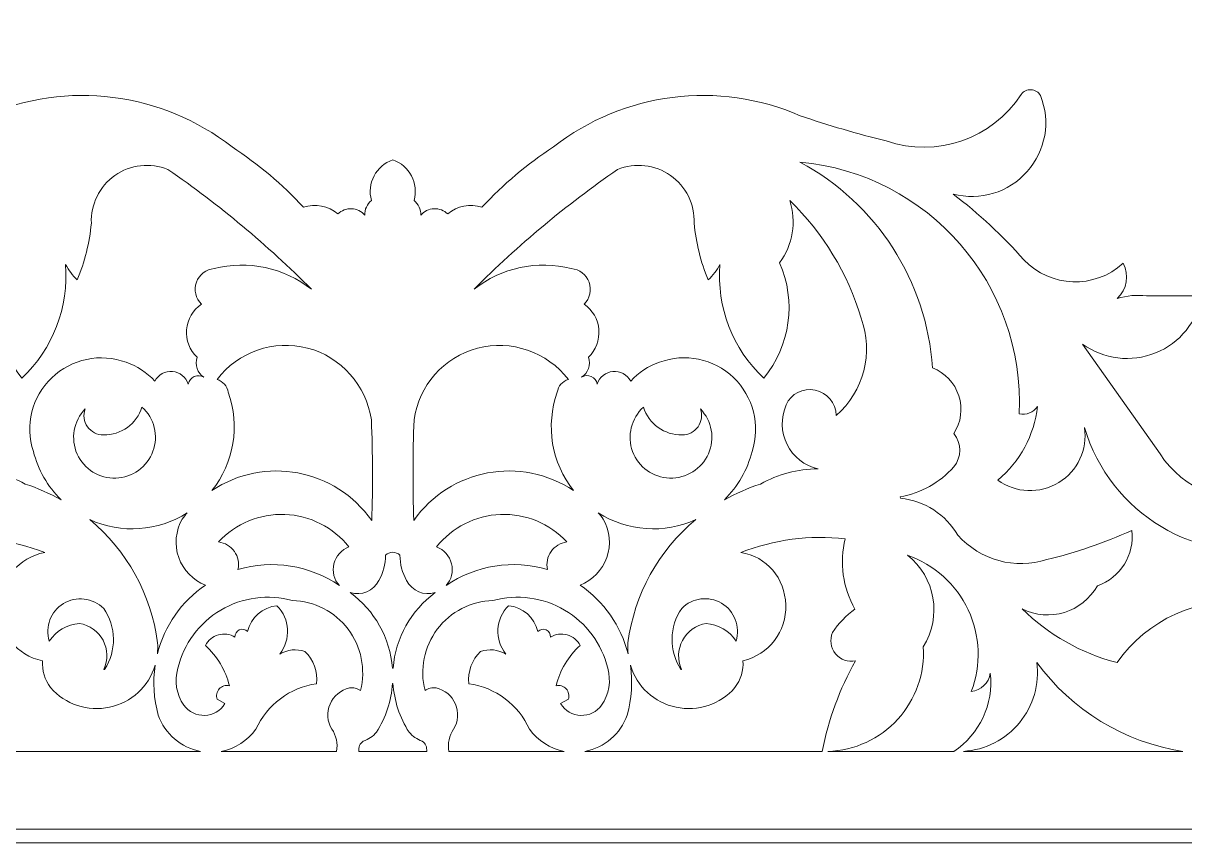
# Model space of a CAD drawing. Header units: millimetres. Extents: x 4609 to 4853, y 4052 to 4311.
# Drawn here: x 4683.8 to 4770.3, y 4052.4 to 4113.4 of the extents above; entities that cross this region are included whole.
import ezdxf

# ---------------------------------------------------------------- set-up
doc = ezdxf.new("R2010")
doc.units = ezdxf.units.MM
doc.header["$MEASUREMENT"] = 0
doc.layers.add('Layer 1', color=18, linetype='Continuous', true_color=0x000000)

msp = doc.modelspace()

# ---------------------------------------------------------------- linework, layer by layer
at = {"layer": 'Layer 1', "lineweight": 9}
for points, knots in [([(4609.335, 4174.444), (4609.335, 4174.444), (4853.335, 4174.444), (4853.335, 4174.444), (4853.335, 4174.444), (4853.335, 4052.444), (4853.335, 4052.444), (4853.335, 4052.444), (4609.335, 4052.444), (4609.335, 4052.444), (4609.335, 4052.444), (4609.335, 4174.444), (4609.335, 4174.444)], [0, 0, 0, 0, 0.25, 0.25, 0.25, 0.5, 0.5, 0.5, 0.75, 0.75, 0.75, 1, 1, 1, 1]), ([(4765.283, 4092.951), (4766.011, 4093.627), (4766.189, 4094.709), (4765.715, 4095.582), (4763.602, 4093.636), (4760.315, 4093.748), (4758.332, 4095.826), (4756.741, 4097.633), (4754.973, 4099.276), (4753.056, 4100.732), (4755.064, 4100.2), (4757.201, 4100.847), (4758.576, 4102.405), (4759.951, 4103.963), (4760.338, 4106.138), (4759.561, 4108.065), (4759.415, 4108.315), (4759.154, 4108.476), (4758.865, 4108.493), (4758.575, 4108.51), (4758.299, 4108.382), (4758.125, 4108.15), (4755.968, 4104.833), (4751.827, 4103.406), (4748.082, 4104.684), (4745.921, 4105.211), (4743.785, 4105.838), (4741.681, 4106.56), (4735.587, 4109.211), (4728.538, 4108.323), (4723.296, 4104.237), (4721.345, 4102.965), (4719.56, 4101.455), (4717.98, 4099.744), (4717.102, 4100.049), (4716.128, 4099.86), (4715.427, 4099.249), (4715.153, 4099.514), (4714.782, 4099.653), (4714.401, 4099.635), (4714.021, 4099.617), (4713.666, 4099.444), (4713.418, 4099.155), (4713.435, 4099.579), (4713.249, 4099.986), (4712.918, 4100.252), (4713.278, 4101.52), (4712.583, 4102.847), (4711.335, 4103.271), (4710.088, 4102.845), (4709.392, 4101.519), (4709.753, 4100.252), (4709.422, 4099.986), (4709.236, 4099.579), (4709.253, 4099.155), (4709.005, 4099.444), (4708.648, 4099.618), (4708.267, 4099.635), (4707.887, 4099.653), (4707.517, 4099.514), (4707.243, 4099.249), (4706.543, 4099.86), (4705.569, 4100.049), (4704.691, 4099.744), (4703.111, 4101.455), (4701.326, 4102.965), (4699.375, 4104.237), (4694.131, 4108.321), (4687.083, 4109.213), (4680.99, 4106.56), (4678.886, 4105.838), (4676.75, 4105.211), (4674.589, 4104.684), (4670.845, 4103.403), (4666.706, 4104.834), (4664.545, 4108.15), (4664.371, 4108.381), (4664.093, 4108.51), (4663.804, 4108.493), (4663.514, 4108.475), (4663.255, 4108.316), (4663.11, 4108.065), (4662.342, 4106.134), (4662.73, 4103.935), (4664.113, 4102.385), (4665.496, 4100.834), (4667.609, 4100.19), (4669.615, 4100.732), (4667.697, 4099.276), (4665.93, 4097.633), (4664.338, 4095.826), (4662.358, 4093.745), (4659.071, 4093.639), (4656.955, 4095.582), (4656.482, 4094.709), (4656.659, 4093.627), (4657.388, 4092.951), (4656.689, 4093.178), (4655.949, 4093.244), (4655.221, 4093.144), (4655.221, 4093.144), (4651.093, 4093.146), (4651.093, 4093.146), (4651.44, 4091.229), (4652.748, 4089.624), (4654.556, 4088.899), (4656.365, 4088.173), (4658.404, 4088.417), (4659.98, 4089.563), (4659.98, 4089.563), (4654.207, 4081.383), (4654.207, 4081.383), (4652.472, 4078.756), (4649.349, 4077.402), (4646.246, 4077.931), (4643.143, 4078.46), (4640.632, 4080.822), (4639.864, 4083.875), (4639.716, 4084.831), (4640.091, 4085.793), (4640.845, 4086.399), (4640.845, 4086.399), (4640.894, 4086.306), (4640.894, 4086.306), (4640.504, 4085.864), (4640.319, 4085.277), (4640.386, 4084.691), (4640.453, 4084.105), (4640.763, 4083.577), (4641.244, 4083.234), (4641.724, 4082.892), (4642.327, 4082.77), (4642.903, 4082.898), (4643.479, 4083.025), (4643.972, 4083.389), (4644.262, 4083.902), (4645.18, 4085.72), (4644.584, 4087.936), (4642.88, 4089.05), (4641.175, 4090.163), (4639.133, 4090.069), (4637.839, 4088.498), (4636.404, 4086.877), (4635.731, 4084.719), (4635.99, 4082.57), (4636.248, 4080.42), (4637.403, 4078.491), (4639.181, 4077.255), (4637.328, 4075.594), (4634.828, 4074.846), (4632.367, 4075.215), (4631.924, 4075.969), (4631.151, 4076.469), (4630.282, 4076.565), (4629.413, 4076.66), (4628.554, 4076.344), (4627.957, 4075.705), (4626.664, 4076.63), (4624.949, 4076.708), (4623.578, 4075.902), (4623.923, 4075.919), (4624.258, 4075.783), (4624.493, 4075.53), (4624.728, 4075.277), (4624.838, 4074.93), (4624.795, 4074.587), (4624.811, 4073.914), (4625.096, 4073.276), (4625.586, 4072.815), (4626.077, 4072.354), (4626.728, 4072.109), (4627.401, 4072.135), (4626.756, 4072.009), (4626.155, 4071.722), (4625.651, 4071.301), (4626.976, 4069.928), (4628.749, 4069.078), (4630.649, 4068.907), (4629.072, 4068.147), (4627.613, 4067.165), (4626.315, 4065.99), (4624.79, 4066.028), (4623.39, 4066.846), (4622.606, 4068.154), (4621.83, 4069.39), (4620.652, 4070.321), (4619.27, 4070.789), (4619.814, 4071.17), (4620.181, 4071.755), (4620.286, 4072.411), (4620.391, 4073.067), (4620.227, 4073.734), (4619.829, 4074.266), (4619.022, 4075.43), (4617.728, 4076.161), (4616.314, 4076.251), (4614.901, 4076.342), (4613.53, 4075.789), (4612.581, 4074.738), (4610.331, 4070.904), (4611.195, 4066.009), (4614.626, 4063.184), (4613.038, 4062.555), (4612.064, 4060.947), (4612.244, 4059.248), (4612.244, 4059.248), (4611.348, 4059.248), (4611.348, 4059.248), (4611.348, 4059.248), (4611.348, 4053.444), (4611.348, 4053.444), (4611.348, 4053.444), (4711.335, 4053.444), (4711.335, 4053.444), (4711.335, 4053.444), (4811.323, 4053.444), (4811.323, 4053.444), (4811.323, 4053.444), (4811.323, 4059.248), (4811.323, 4059.248), (4811.323, 4059.248), (4810.426, 4059.248), (4810.426, 4059.248), (4810.606, 4060.947), (4809.633, 4062.556), (4808.044, 4063.184), (4811.474, 4066.012), (4812.343, 4070.906), (4810.09, 4074.738), (4809.139, 4075.787), (4807.76, 4076.344), (4806.347, 4076.251), (4804.934, 4076.157), (4803.646, 4075.431), (4802.841, 4074.266), (4802.444, 4073.734), (4802.28, 4073.063), (4802.386, 4072.408), (4802.492, 4071.752), (4802.856, 4071.169), (4803.401, 4070.789), (4802.019, 4070.32), (4800.841, 4069.39), (4800.064, 4068.154), (4799.281, 4066.845), (4797.881, 4066.028), (4796.356, 4065.99), (4795.058, 4067.165), (4793.598, 4068.147), (4792.021, 4068.907), (4793.921, 4069.079), (4795.695, 4069.928), (4797.02, 4071.301), (4796.516, 4071.722), (4795.914, 4072.009), (4795.27, 4072.135), (4795.942, 4072.11), (4796.597, 4072.356), (4797.087, 4072.817), (4797.576, 4073.279), (4797.861, 4073.914), (4797.876, 4074.587), (4797.832, 4074.93), (4797.942, 4075.275), (4798.176, 4075.528), (4798.411, 4075.782), (4798.748, 4075.919), (4799.093, 4075.902), (4797.722, 4076.708), (4796.006, 4076.631), (4794.713, 4075.705), (4794.116, 4076.343), (4793.252, 4076.661), (4792.383, 4076.564), (4791.514, 4076.466), (4790.745, 4075.97), (4790.304, 4075.215), (4787.843, 4074.845), (4785.343, 4075.594), (4783.49, 4077.255), (4785.266, 4078.493), (4786.428, 4080.432), (4786.682, 4082.582), (4786.937, 4084.732), (4786.269, 4086.879), (4784.832, 4088.498), (4783.408, 4089.953), (4781.118, 4090.106), (4779.514, 4088.852), (4777.91, 4087.598), (4777.34, 4085.635), (4778.408, 4083.902), (4778.699, 4083.389), (4779.195, 4083.024), (4779.771, 4082.897), (4780.347, 4082.77), (4780.947, 4082.891), (4781.427, 4083.234), (4781.907, 4083.577), (4782.219, 4084.108), (4782.285, 4084.694), (4782.351, 4085.28), (4782.168, 4085.865), (4781.776, 4086.306), (4781.776, 4086.306), (4781.826, 4086.399), (4781.826, 4086.399), (4782.58, 4085.794), (4782.954, 4084.831), (4782.806, 4083.875), (4782.059, 4080.817), (4779.576, 4078.489), (4776.476, 4077.94), (4773.376, 4077.391), (4770.216, 4078.767), (4768.463, 4081.383), (4768.463, 4081.383), (4762.691, 4089.563), (4762.691, 4089.563), (4764.27, 4088.422), (4766.325, 4088.174), (4768.131, 4088.906), (4769.937, 4089.637), (4771.237, 4091.227), (4771.577, 4093.146), (4771.577, 4093.146), (4767.45, 4093.144), (4767.45, 4093.144), (4766.722, 4093.244), (4765.982, 4093.178), (4765.283, 4092.951)], [0, 0, 0, 0, 0.009091, 0.009091, 0.009091, 0.018182, 0.018182, 0.018182, 0.027273, 0.027273, 0.027273, 0.036364, 0.036364, 0.036364, 0.045455, 0.045455, 0.045455, 0.054545, 0.054545, 0.054545, 0.063636, 0.063636, 0.063636, 0.072727, 0.072727, 0.072727, 0.081818, 0.081818, 0.081818, 0.090909, 0.090909, 0.090909, 0.1, 0.1, 0.1, 0.109091, 0.109091, 0.109091, 0.118182, 0.118182, 0.118182, 0.127273, 0.127273, 0.127273, 0.136364, 0.136364, 0.136364, 0.145455, 0.145455, 0.145455, 0.154545, 0.154545, 0.154545, 0.163636, 0.163636, 0.163636, 0.172727, 0.172727, 0.172727, 0.181818, 0.181818, 0.181818, 0.190909, 0.190909, 0.190909, 0.2, 0.2, 0.2, 0.209091, 0.209091, 0.209091, 0.218182, 0.218182, 0.218182, 0.227273, 0.227273, 0.227273, 0.236364, 0.236364, 0.236364, 0.245455, 0.245455, 0.245455, 0.254545, 0.254545, 0.254545, 0.263636, 0.263636, 0.263636, 0.272727, 0.272727, 0.272727, 0.281818, 0.281818, 0.281818, 0.290909, 0.290909, 0.290909, 0.3, 0.3, 0.3, 0.309091, 0.309091, 0.309091, 0.318182, 0.318182, 0.318182, 0.327273, 0.327273, 0.327273, 0.336364, 0.336364, 0.336364, 0.345455, 0.345455, 0.345455, 0.354545, 0.354545, 0.354545, 0.363636, 0.363636, 0.363636, 0.372727, 0.372727, 0.372727, 0.381818, 0.381818, 0.381818, 0.390909, 0.390909, 0.390909, 0.4, 0.4, 0.4, 0.409091, 0.409091, 0.409091, 0.418182, 0.418182, 0.418182, 0.427273, 0.427273, 0.427273, 0.436364, 0.436364, 0.436364, 0.445455, 0.445455, 0.445455, 0.454545, 0.454545, 0.454545, 0.463636, 0.463636, 0.463636, 0.472727, 0.472727, 0.472727, 0.481818, 0.481818, 0.481818, 0.490909, 0.490909, 0.490909, 0.5, 0.5, 0.5, 0.509091, 0.509091, 0.509091, 0.518182, 0.518182, 0.518182, 0.527273, 0.527273, 0.527273, 0.536364, 0.536364, 0.536364, 0.545455, 0.545455, 0.545455, 0.554545, 0.554545, 0.554545, 0.563636, 0.563636, 0.563636, 0.572727, 0.572727, 0.572727, 0.581818, 0.581818, 0.581818, 0.590909, 0.590909, 0.590909, 0.6, 0.6, 0.6, 0.609091, 0.609091, 0.609091, 0.618182, 0.618182, 0.618182, 0.627273, 0.627273, 0.627273, 0.636364, 0.636364, 0.636364, 0.645455, 0.645455, 0.645455, 0.654545, 0.654545, 0.654545, 0.663636, 0.663636, 0.663636, 0.672727, 0.672727, 0.672727, 0.681818, 0.681818, 0.681818, 0.690909, 0.690909, 0.690909, 0.7, 0.7, 0.7, 0.709091, 0.709091, 0.709091, 0.718182, 0.718182, 0.718182, 0.727273, 0.727273, 0.727273, 0.736364, 0.736364, 0.736364, 0.745455, 0.745455, 0.745455, 0.754545, 0.754545, 0.754545, 0.763636, 0.763636, 0.763636, 0.772727, 0.772727, 0.772727, 0.781818, 0.781818, 0.781818, 0.790909, 0.790909, 0.790909, 0.8, 0.8, 0.8, 0.809091, 0.809091, 0.809091, 0.818182, 0.818182, 0.818182, 0.827273, 0.827273, 0.827273, 0.836364, 0.836364, 0.836364, 0.845455, 0.845455, 0.845455, 0.854545, 0.854545, 0.854545, 0.863636, 0.863636, 0.863636, 0.872727, 0.872727, 0.872727, 0.881818, 0.881818, 0.881818, 0.890909, 0.890909, 0.890909, 0.9, 0.9, 0.9, 0.909091, 0.909091, 0.909091, 0.918182, 0.918182, 0.918182, 0.927273, 0.927273, 0.927273, 0.936364, 0.936364, 0.936364, 0.945455, 0.945455, 0.945455, 0.954545, 0.954545, 0.954545, 0.963636, 0.963636, 0.963636, 0.972727, 0.972727, 0.972727, 0.981818, 0.981818, 0.981818, 0.990909, 0.990909, 0.990909, 1, 1, 1, 1]), ([(4696.77, 4088.581), (4696.575, 4088.026), (4696.784, 4087.411), (4697.278, 4087.092), (4697.063, 4087.23), (4696.795, 4087.252), (4696.561, 4087.151), (4696.327, 4087.05), (4696.159, 4086.842), (4696.112, 4086.591), (4695.94, 4087.108), (4695.477, 4087.473), (4694.934, 4087.519), (4694.392, 4087.565), (4693.878, 4087.292), (4693.621, 4086.812), (4693.034, 4087.445), (4692.301, 4087.923), (4691.486, 4088.206), (4689.569, 4088.918), (4687.414, 4088.468), (4685.943, 4087.049), (4684.472, 4085.629), (4683.937, 4083.518), (4684.581, 4081.578), (4684.92, 4080.209), (4685.633, 4078.961), (4686.642, 4077.974), (4685.791, 4078.453), (4684.893, 4078.844), (4683.963, 4079.14), (4682.651, 4079.877), (4681.174, 4080.266), (4679.67, 4080.272), (4680.673, 4080.504), (4681.52, 4081.173), (4681.979, 4082.095), (4682.438, 4083.017), (4682.463, 4084.09), (4682.043, 4085.03), (4681.66, 4085.868), (4680.743, 4086.324), (4679.843, 4086.123), (4678.944, 4085.921), (4678.309, 4085.17), (4678.321, 4084.249), (4676.25, 4086.035), (4675.511, 4088.926), (4676.467, 4091.488), (4677.457, 4094.816), (4679.286, 4097.835), (4681.777, 4100.253), (4681.267, 4098.674), (4681.549, 4096.947), (4682.536, 4095.613), (4681.274, 4092.757), (4681.729, 4089.436), (4683.716, 4087.027), (4686.033, 4089.204), (4687.233, 4092.314), (4686.976, 4095.483), (4687.205, 4095.061), (4687.496, 4094.676), (4687.84, 4094.341), (4688.408, 4095.683), (4688.764, 4097.105), (4688.896, 4098.557), (4688.838, 4099.962), (4689.497, 4101.301), (4690.646, 4102.111), (4691.796, 4102.922), (4693.29, 4103.088), (4694.594, 4102.562), (4698.422, 4099.921), (4702.001, 4096.935), (4705.285, 4093.642), (4703.242, 4095.258), (4700.562, 4095.827), (4698.039, 4095.177), (4697.436, 4095.127), (4696.919, 4094.729), (4696.716, 4094.159), (4696.513, 4093.59), (4696.654, 4092.961), (4697.088, 4092.54), (4696.454, 4092.103), (4696.05, 4091.402), (4695.989, 4090.634), (4695.927, 4089.865), (4696.212, 4089.113), (4696.77, 4088.581)], [0, 0, 0, 0, 0.033333, 0.033333, 0.033333, 0.066667, 0.066667, 0.066667, 0.1, 0.1, 0.1, 0.133333, 0.133333, 0.133333, 0.166667, 0.166667, 0.166667, 0.2, 0.2, 0.2, 0.233333, 0.233333, 0.233333, 0.266667, 0.266667, 0.266667, 0.3, 0.3, 0.3, 0.333333, 0.333333, 0.333333, 0.366667, 0.366667, 0.366667, 0.4, 0.4, 0.4, 0.433333, 0.433333, 0.433333, 0.466667, 0.466667, 0.466667, 0.5, 0.5, 0.5, 0.533333, 0.533333, 0.533333, 0.566667, 0.566667, 0.566667, 0.6, 0.6, 0.6, 0.633333, 0.633333, 0.633333, 0.666667, 0.666667, 0.666667, 0.7, 0.7, 0.7, 0.733333, 0.733333, 0.733333, 0.766667, 0.766667, 0.766667, 0.8, 0.8, 0.8, 0.833333, 0.833333, 0.833333, 0.866667, 0.866667, 0.866667, 0.9, 0.9, 0.9, 0.933333, 0.933333, 0.933333, 0.966667, 0.966667, 0.966667, 1, 1, 1, 1]), ([(4725.901, 4088.581), (4726.458, 4089.114), (4726.744, 4089.87), (4726.682, 4090.639), (4726.619, 4091.407), (4726.218, 4092.104), (4725.582, 4092.54), (4726.014, 4092.964), (4726.158, 4093.6), (4725.951, 4094.168), (4725.745, 4094.736), (4725.235, 4095.13), (4724.632, 4095.177), (4722.108, 4095.826), (4719.429, 4095.259), (4717.386, 4093.642), (4720.669, 4096.935), (4724.248, 4099.921), (4728.077, 4102.562), (4729.379, 4103.092), (4730.862, 4102.925), (4732.014, 4102.118), (4733.166, 4101.311), (4733.829, 4099.962), (4733.775, 4098.557), (4733.907, 4097.105), (4734.263, 4095.683), (4734.83, 4094.341), (4735.174, 4094.676), (4735.466, 4095.061), (4735.695, 4095.483), (4735.439, 4092.314), (4736.638, 4089.203), (4738.955, 4087.027), (4740.94, 4089.437), (4741.398, 4092.757), (4740.135, 4095.613), (4741.121, 4096.948), (4741.404, 4098.674), (4740.894, 4100.253), (4743.385, 4097.835), (4745.214, 4094.816), (4746.204, 4091.488), (4747.161, 4088.926), (4746.42, 4086.036), (4744.349, 4084.249), (4744.336, 4085.17), (4743.679, 4085.957), (4742.775, 4086.134), (4741.87, 4086.31), (4740.987, 4085.879), (4740.628, 4085.03), (4740.21, 4084.089), (4740.234, 4083.01), (4740.695, 4082.089), (4741.155, 4081.168), (4741.997, 4080.502), (4743.001, 4080.272), (4741.497, 4080.266), (4740.019, 4079.877), (4738.708, 4079.14), (4737.778, 4078.844), (4736.88, 4078.453), (4736.029, 4077.974), (4737.038, 4078.961), (4737.751, 4080.208), (4738.089, 4081.578), (4738.723, 4083.522), (4738.185, 4085.657), (4736.707, 4087.069), (4735.228, 4088.481), (4733.097, 4088.929), (4731.185, 4088.206), (4730.37, 4087.923), (4729.636, 4087.445), (4729.05, 4086.812), (4728.789, 4087.29), (4728.269, 4087.568), (4727.727, 4087.518), (4727.185, 4087.468), (4726.727, 4087.109), (4726.559, 4086.591), (4726.511, 4086.842), (4726.342, 4087.052), (4726.108, 4087.152), (4725.874, 4087.253), (4725.607, 4087.231), (4725.393, 4087.092), (4725.886, 4087.412), (4726.096, 4088.027), (4725.901, 4088.581)], [0, 0, 0, 0, 0.033333, 0.033333, 0.033333, 0.066667, 0.066667, 0.066667, 0.1, 0.1, 0.1, 0.133333, 0.133333, 0.133333, 0.166667, 0.166667, 0.166667, 0.2, 0.2, 0.2, 0.233333, 0.233333, 0.233333, 0.266667, 0.266667, 0.266667, 0.3, 0.3, 0.3, 0.333333, 0.333333, 0.333333, 0.366667, 0.366667, 0.366667, 0.4, 0.4, 0.4, 0.433333, 0.433333, 0.433333, 0.466667, 0.466667, 0.466667, 0.5, 0.5, 0.5, 0.533333, 0.533333, 0.533333, 0.566667, 0.566667, 0.566667, 0.6, 0.6, 0.6, 0.633333, 0.633333, 0.633333, 0.666667, 0.666667, 0.666667, 0.7, 0.7, 0.7, 0.733333, 0.733333, 0.733333, 0.766667, 0.766667, 0.766667, 0.8, 0.8, 0.8, 0.833333, 0.833333, 0.833333, 0.866667, 0.866667, 0.866667, 0.9, 0.9, 0.9, 0.933333, 0.933333, 0.933333, 0.966667, 0.966667, 0.966667, 1, 1, 1, 1]), ([(4741.652, 4103.105), (4751.224, 4102.235), (4758.419, 4093.97), (4757.986, 4084.368), (4758.504, 4084.264), (4759.033, 4084.478), (4759.333, 4084.912), (4759.099, 4082.772), (4758.037, 4080.807), (4756.377, 4079.437), (4757.716, 4078.466), (4759.507, 4078.395), (4760.918, 4079.257), (4762.33, 4080.118), (4763.09, 4081.714), (4762.839, 4083.349), (4764.73, 4076.945), (4771.204, 4073.061), (4777.741, 4074.423), (4776.408, 4073.973), (4775.464, 4072.784), (4775.329, 4071.383), (4775.21, 4071.048), (4775.165, 4070.691), (4775.198, 4070.337), (4771.312, 4070.78), (4767.499, 4069.061), (4765.261, 4065.853), (4762.597, 4066.547), (4760.159, 4067.926), (4758.191, 4069.852), (4760.222, 4068.837), (4762.69, 4069.593), (4763.799, 4071.573), (4765.517, 4072.173), (4766.583, 4073.887), (4766.357, 4075.693), (4764.324, 4074.777), (4762.21, 4074.05), (4760.044, 4073.519), (4757.672, 4072.763), (4755.074, 4073.474), (4753.415, 4075.331), (4752.513, 4076.879), (4750.927, 4077.902), (4749.145, 4078.085), (4749.145, 4078.085), (4749.11, 4078.197), (4749.11, 4078.197), (4750.655, 4078.465), (4752.064, 4079.248), (4753.106, 4080.42), (4753.697, 4081.14), (4753.698, 4082.176), (4753.106, 4082.895), (4753.651, 4083.733), (4753.788, 4084.772), (4753.48, 4085.723), (4753.172, 4086.674), (4752.457, 4087.433), (4751.524, 4087.792), (4751.091, 4094.259), (4747.364, 4100.043), (4741.652, 4103.105)], [0, 0, 0, 0, 0.047619, 0.047619, 0.047619, 0.095238, 0.095238, 0.095238, 0.142857, 0.142857, 0.142857, 0.190476, 0.190476, 0.190476, 0.238095, 0.238095, 0.238095, 0.285714, 0.285714, 0.285714, 0.333333, 0.333333, 0.333333, 0.380952, 0.380952, 0.380952, 0.428571, 0.428571, 0.428571, 0.47619, 0.47619, 0.47619, 0.52381, 0.52381, 0.52381, 0.571429, 0.571429, 0.571429, 0.619048, 0.619048, 0.619048, 0.666667, 0.666667, 0.666667, 0.714286, 0.714286, 0.714286, 0.761905, 0.761905, 0.761905, 0.809524, 0.809524, 0.809524, 0.857143, 0.857143, 0.857143, 0.904762, 0.904762, 0.904762, 0.952381, 0.952381, 0.952381, 1, 1, 1, 1]), ([(4698.255, 4086.921), (4699.82, 4088.989), (4702.474, 4089.913), (4704.985, 4089.265), (4707.496, 4088.618), (4709.378, 4086.478), (4709.748, 4083.912), (4709.844, 4081.418), (4709.852, 4078.92), (4709.773, 4076.425), (4707.066, 4080.283), (4701.781, 4081.276), (4697.866, 4078.653), (4699.519, 4080.716), (4699.98, 4083.489), (4699.081, 4085.975), (4699.025, 4086.43), (4698.698, 4086.804), (4698.255, 4086.921)], [0, 0, 0, 0, 0.166667, 0.166667, 0.166667, 0.333333, 0.333333, 0.333333, 0.5, 0.5, 0.5, 0.666667, 0.666667, 0.666667, 0.833333, 0.833333, 0.833333, 1, 1, 1, 1]), ([(4724.416, 4086.921), (4723.973, 4086.804), (4723.646, 4086.43), (4723.589, 4085.975), (4722.692, 4083.488), (4723.151, 4080.716), (4724.805, 4078.653), (4720.887, 4081.271), (4715.6, 4080.286), (4712.898, 4076.425), (4712.819, 4078.92), (4712.827, 4081.418), (4712.923, 4083.912), (4713.274, 4086.481), (4715.135, 4088.588), (4717.64, 4089.254), (4720.146, 4089.919), (4722.835, 4088.977), (4724.416, 4086.921)], [0, 0, 0, 0, 0.166667, 0.166667, 0.166667, 0.333333, 0.333333, 0.333333, 0.5, 0.5, 0.5, 0.666667, 0.666667, 0.666667, 0.833333, 0.833333, 0.833333, 1, 1, 1, 1]), ([(4690.718, 4079.586), (4689.483, 4079.541), (4688.345, 4080.248), (4687.838, 4081.375), (4687.332, 4082.503), (4687.576, 4083.841), (4688.43, 4084.734), (4688.269, 4084.29), (4688.336, 4083.795), (4688.61, 4083.409), (4688.884, 4083.024), (4689.325, 4082.798), (4689.798, 4082.804), (4691.108, 4082.78), (4692.276, 4083.622), (4692.666, 4084.872), (4693.583, 4084.044), (4693.906, 4082.743), (4693.483, 4081.581), (4693.061, 4080.42), (4691.953, 4079.631), (4690.718, 4079.586)], [0, 0, 0, 0, 0.142857, 0.142857, 0.142857, 0.285714, 0.285714, 0.285714, 0.428571, 0.428571, 0.428571, 0.571429, 0.571429, 0.571429, 0.714286, 0.714286, 0.714286, 0.857143, 0.857143, 0.857143, 1, 1, 1, 1]), ([(4731.952, 4079.586), (4730.717, 4079.621), (4729.627, 4080.402), (4729.195, 4081.56), (4728.764, 4082.717), (4729.094, 4084.037), (4730.005, 4084.872), (4730.396, 4083.622), (4731.563, 4082.779), (4732.873, 4082.804), (4733.345, 4082.799), (4733.79, 4083.026), (4734.063, 4083.412), (4734.336, 4083.798), (4734.403, 4084.29), (4734.241, 4084.734), (4735.102, 4083.848), (4735.339, 4082.528), (4734.842, 4081.397), (4734.344, 4080.266), (4733.188, 4079.55), (4731.952, 4079.586)], [0, 0, 0, 0, 0.142857, 0.142857, 0.142857, 0.285714, 0.285714, 0.285714, 0.428571, 0.428571, 0.428571, 0.571429, 0.571429, 0.571429, 0.714286, 0.714286, 0.714286, 0.857143, 0.857143, 0.857143, 1, 1, 1, 1]), ([(4696.035, 4077.008), (4695.906, 4076.853), (4695.782, 4076.694), (4695.664, 4076.531), (4695.163, 4075.664), (4695.067, 4074.621), (4695.401, 4073.677), (4695.734, 4072.733), (4696.458, 4071.984), (4697.393, 4071.624), (4695.614, 4070.411), (4694.341, 4068.591), (4693.815, 4066.504), (4693.843, 4066.781), (4693.846, 4067.06), (4693.824, 4067.337), (4693.356, 4070.923), (4691.553, 4074.197), (4688.772, 4076.507), (4691.121, 4075.426), (4693.857, 4075.613), (4696.035, 4077.008)], [0, 0, 0, 0, 0.142857, 0.142857, 0.142857, 0.285714, 0.285714, 0.285714, 0.428571, 0.428571, 0.428571, 0.571429, 0.571429, 0.571429, 0.714286, 0.714286, 0.714286, 0.857143, 0.857143, 0.857143, 1, 1, 1, 1]), ([(4698.369, 4074.836), (4699.637, 4076.204), (4701.438, 4076.952), (4703.302, 4076.882), (4705.166, 4076.812), (4706.914, 4075.924), (4708.075, 4074.465), (4707.518, 4074.258), (4707.099, 4073.788), (4706.956, 4073.211), (4706.813, 4072.633), (4706.963, 4072.026), (4707.36, 4071.583), (4705.156, 4073.111), (4702.378, 4073.551), (4699.811, 4072.777), (4699.916, 4073.244), (4699.82, 4073.735), (4699.545, 4074.127), (4699.27, 4074.519), (4698.844, 4074.776), (4698.369, 4074.836)], [0, 0, 0, 0, 0.142857, 0.142857, 0.142857, 0.285714, 0.285714, 0.285714, 0.428571, 0.428571, 0.428571, 0.571429, 0.571429, 0.571429, 0.714286, 0.714286, 0.714286, 0.857143, 0.857143, 0.857143, 1, 1, 1, 1]), ([(4724.302, 4074.836), (4723.826, 4074.775), (4723.399, 4074.517), (4723.124, 4074.125), (4722.85, 4073.732), (4722.754, 4073.244), (4722.86, 4072.777), (4720.292, 4073.55), (4717.514, 4073.111), (4715.311, 4071.583), (4715.707, 4072.027), (4715.858, 4072.638), (4715.714, 4073.215), (4715.569, 4073.793), (4715.154, 4074.259), (4714.595, 4074.465), (4715.755, 4075.926), (4717.494, 4076.809), (4719.358, 4076.882), (4721.222, 4076.954), (4723.032, 4076.202), (4724.302, 4074.836)], [0, 0, 0, 0, 0.142857, 0.142857, 0.142857, 0.285714, 0.285714, 0.285714, 0.428571, 0.428571, 0.428571, 0.571429, 0.571429, 0.571429, 0.714286, 0.714286, 0.714286, 0.857143, 0.857143, 0.857143, 1, 1, 1, 1]), ([(4726.636, 4077.008), (4728.814, 4075.614), (4731.55, 4075.425), (4733.898, 4076.507), (4731.118, 4074.196), (4729.314, 4070.923), (4728.847, 4067.337), (4728.824, 4067.06), (4728.827, 4066.781), (4728.856, 4066.504), (4728.329, 4068.591), (4727.057, 4070.412), (4725.278, 4071.624), (4726.212, 4071.985), (4726.94, 4072.738), (4727.272, 4073.682), (4727.604, 4074.627), (4727.509, 4075.665), (4727.007, 4076.531), (4726.888, 4076.694), (4726.765, 4076.853), (4726.636, 4077.008)], [0, 0, 0, 0, 0.142857, 0.142857, 0.142857, 0.285714, 0.285714, 0.285714, 0.428571, 0.428571, 0.428571, 0.571429, 0.571429, 0.571429, 0.714286, 0.714286, 0.714286, 0.857143, 0.857143, 0.857143, 1, 1, 1, 1]), ([(4685.428, 4074.046), (4683.486, 4073.685), (4682.074, 4071.994), (4682.067, 4070.018), (4682.059, 4068.042), (4683.322, 4066.369), (4685.262, 4065.992), (4685.214, 4065.275), (4685.427, 4064.564), (4685.862, 4063.991), (4686.95, 4062.742), (4688.633, 4062.183), (4690.253, 4062.533), (4691.873, 4062.883), (4693.169, 4064.068), (4693.645, 4065.656), (4693.459, 4064.418), (4693.54, 4063.155), (4693.881, 4061.95), (4694.372, 4060.552), (4695.57, 4059.523), (4697.026, 4059.248), (4697.026, 4059.248), (4679.366, 4059.248), (4679.366, 4059.248), (4678.904, 4061.612), (4678.064, 4063.885), (4676.876, 4065.98), (4677.436, 4065.867), (4678.013, 4066.075), (4678.373, 4066.52), (4678.732, 4066.965), (4678.818, 4067.566), (4678.591, 4068.09), (4678.145, 4068.771), (4677.579, 4069.364), (4676.92, 4069.841), (4677.827, 4071.425), (4678.087, 4073.297), (4677.646, 4075.068), (4680.284, 4075.364), (4682.956, 4075.013), (4685.428, 4074.046)], [0, 0, 0, 0, 0.071429, 0.071429, 0.071429, 0.142857, 0.142857, 0.142857, 0.214286, 0.214286, 0.214286, 0.285714, 0.285714, 0.285714, 0.357143, 0.357143, 0.357143, 0.428571, 0.428571, 0.428571, 0.5, 0.5, 0.5, 0.571429, 0.571429, 0.571429, 0.642857, 0.642857, 0.642857, 0.714286, 0.714286, 0.714286, 0.785714, 0.785714, 0.785714, 0.857143, 0.857143, 0.857143, 0.928571, 0.928571, 0.928571, 1, 1, 1, 1]), ([(4737.243, 4074.046), (4739.715, 4075.014), (4742.387, 4075.364), (4745.025, 4075.068), (4744.584, 4073.296), (4744.843, 4071.424), (4745.751, 4069.841), (4745.092, 4069.364), (4744.525, 4068.771), (4744.08, 4068.09), (4743.855, 4067.565), (4743.941, 4066.957), (4744.302, 4066.514), (4744.664, 4066.071), (4745.235, 4065.864), (4745.795, 4065.98), (4744.607, 4063.885), (4743.766, 4061.612), (4743.305, 4059.248), (4743.305, 4059.248), (4725.645, 4059.248), (4725.645, 4059.248), (4727.101, 4059.523), (4728.299, 4060.552), (4728.789, 4061.95), (4729.131, 4063.155), (4729.212, 4064.418), (4729.026, 4065.656), (4729.508, 4064.07), (4730.815, 4062.872), (4732.436, 4062.529), (4734.058, 4062.186), (4735.726, 4062.737), (4736.809, 4063.991), (4737.244, 4064.565), (4737.456, 4065.275), (4737.409, 4065.992), (4739.335, 4066.433), (4740.675, 4068.181), (4740.601, 4070.156), (4740.527, 4072.13), (4739.196, 4073.75), (4737.243, 4074.046)], [0, 0, 0, 0, 0.071429, 0.071429, 0.071429, 0.142857, 0.142857, 0.142857, 0.214286, 0.214286, 0.214286, 0.285714, 0.285714, 0.285714, 0.357143, 0.357143, 0.357143, 0.428571, 0.428571, 0.428571, 0.5, 0.5, 0.5, 0.571429, 0.571429, 0.571429, 0.642857, 0.642857, 0.642857, 0.714286, 0.714286, 0.714286, 0.785714, 0.785714, 0.785714, 0.857143, 0.857143, 0.857143, 0.928571, 0.928571, 0.928571, 1, 1, 1, 1]), ([(4711.335, 4074.066), (4711.536, 4074.066), (4711.729, 4073.986), (4711.87, 4073.843), (4711.87, 4073.188), (4712.042, 4072.544), (4712.368, 4071.975), (4712.761, 4071.192), (4713.661, 4070.807), (4714.498, 4071.064), (4712.685, 4069.737), (4711.54, 4067.688), (4711.36, 4065.449), (4711.36, 4065.449), (4711.311, 4065.449), (4711.311, 4065.449), (4711.13, 4067.688), (4709.986, 4069.737), (4708.172, 4071.064), (4709.01, 4070.807), (4709.91, 4071.192), (4710.303, 4071.975), (4710.629, 4072.544), (4710.801, 4073.188), (4710.801, 4073.843), (4710.942, 4073.986), (4711.135, 4074.066), (4711.335, 4074.066)], [0, 0, 0, 0, 0.111111, 0.111111, 0.111111, 0.222222, 0.222222, 0.222222, 0.333333, 0.333333, 0.333333, 0.444444, 0.444444, 0.444444, 0.555556, 0.555556, 0.555556, 0.666667, 0.666667, 0.666667, 0.777778, 0.777778, 0.777778, 0.888889, 0.888889, 0.888889, 1, 1, 1, 1]), ([(4749.657, 4073.841), (4751.653, 4073.154), (4753.286, 4071.689), (4754.182, 4069.778), (4755.078, 4067.867), (4755.158, 4065.665), (4754.41, 4063.691), (4755.136, 4063.779), (4755.714, 4064.34), (4755.82, 4065.064), (4756.088, 4062.767), (4755.033, 4060.515), (4753.099, 4059.248), (4753.099, 4059.248), (4743.74, 4059.248), (4743.74, 4059.248), (4745.725, 4059.309), (4747.601, 4060.173), (4748.938, 4061.642), (4750.275, 4063.111), (4750.96, 4065.05), (4750.833, 4067.033), (4752.24, 4069.271), (4751.735, 4072.206), (4749.657, 4073.841)], [0, 0, 0, 0, 0.125, 0.125, 0.125, 0.25, 0.25, 0.25, 0.375, 0.375, 0.375, 0.5, 0.5, 0.5, 0.625, 0.625, 0.625, 0.75, 0.75, 0.75, 0.875, 0.875, 0.875, 1, 1, 1, 1]), ([(4689.818, 4069.893), (4690.76, 4068.53), (4690.785, 4066.731), (4689.881, 4065.342), (4689.881, 4065.342), (4689.826, 4065.352), (4689.826, 4065.352), (4690.145, 4066.043), (4690.122, 4066.844), (4689.763, 4067.515), (4689.404, 4068.186), (4688.757, 4068.649), (4688.005, 4068.768), (4687.096, 4068.696), (4686.269, 4068.213), (4685.761, 4067.455), (4685.433, 4068.518), (4685.867, 4069.668), (4686.815, 4070.25), (4687.762, 4070.832), (4689.018, 4070.665), (4689.818, 4069.893)], [0, 0, 0, 0, 0.142857, 0.142857, 0.142857, 0.285714, 0.285714, 0.285714, 0.428571, 0.428571, 0.428571, 0.571429, 0.571429, 0.571429, 0.714286, 0.714286, 0.714286, 0.857143, 0.857143, 0.857143, 1, 1, 1, 1]), ([(4703.873, 4070.475), (4705.504, 4070.431), (4707.027, 4069.648), (4708.011, 4068.347), (4708.996, 4067.045), (4709.334, 4065.357), (4708.934, 4063.775), (4708.692, 4063.942), (4708.397, 4064.01), (4708.107, 4063.965), (4707.46, 4063.823), (4706.923, 4063.376), (4706.664, 4062.767), (4706.405, 4062.158), (4706.455, 4061.466), (4706.802, 4060.902), (4707.125, 4060.416), (4707.253, 4059.825), (4707.16, 4059.248), (4707.16, 4059.248), (4698.564, 4059.248), (4698.564, 4059.248), (4699.605, 4059.445), (4700.531, 4060.032), (4701.153, 4060.89), (4701.974, 4062.72), (4703.679, 4064.002), (4705.665, 4064.283), (4705.765, 4065.176), (4705.446, 4066.063), (4704.802, 4066.688), (4704.176, 4066.895), (4703.492, 4066.824), (4702.922, 4066.493), (4703.773, 4067.573), (4703.685, 4069.117), (4702.713, 4070.09), (4701.648, 4069.986), (4700.769, 4069.215), (4700.527, 4068.172), (4700.367, 4068.338), (4700.121, 4068.385), (4699.911, 4068.291), (4699.701, 4068.196), (4699.573, 4067.986), (4699.59, 4067.756), (4699.217, 4067.979), (4698.768, 4068.038), (4698.35, 4067.919), (4697.931, 4067.799), (4697.582, 4067.514), (4697.383, 4067.128), (4698.265, 4066.331), (4698.888, 4065.288), (4699.173, 4064.134), (4698.899, 4064.197), (4698.612, 4064.108), (4698.423, 4063.901), (4698.233, 4063.693), (4698.169, 4063.403), (4698.257, 4063.136), (4698.257, 4063.136), (4698.834, 4062.799), (4698.834, 4062.799), (4698.513, 4062.278), (4697.953, 4061.951), (4697.341, 4061.927), (4696.729, 4061.903), (4696.142, 4062.189), (4695.781, 4062.683), (4695.226, 4063.485), (4695.062, 4064.494), (4695.333, 4065.431), (4695.768, 4067.248), (4696.921, 4068.81), (4698.529, 4069.762), (4700.137, 4070.713), (4702.071, 4070.969), (4703.873, 4070.475)], [0, 0, 0, 0, 0.038462, 0.038462, 0.038462, 0.076923, 0.076923, 0.076923, 0.115385, 0.115385, 0.115385, 0.153846, 0.153846, 0.153846, 0.192308, 0.192308, 0.192308, 0.230769, 0.230769, 0.230769, 0.269231, 0.269231, 0.269231, 0.307692, 0.307692, 0.307692, 0.346154, 0.346154, 0.346154, 0.384615, 0.384615, 0.384615, 0.423077, 0.423077, 0.423077, 0.461538, 0.461538, 0.461538, 0.5, 0.5, 0.5, 0.538462, 0.538462, 0.538462, 0.576923, 0.576923, 0.576923, 0.615385, 0.615385, 0.615385, 0.653846, 0.653846, 0.653846, 0.692308, 0.692308, 0.692308, 0.730769, 0.730769, 0.730769, 0.769231, 0.769231, 0.769231, 0.807692, 0.807692, 0.807692, 0.846154, 0.846154, 0.846154, 0.884615, 0.884615, 0.884615, 0.923077, 0.923077, 0.923077, 0.961538, 0.961538, 0.961538, 1, 1, 1, 1]), ([(4718.798, 4070.475), (4720.599, 4070.971), (4722.525, 4070.715), (4724.134, 4069.766), (4725.743, 4068.817), (4726.9, 4067.247), (4727.338, 4065.431), (4727.609, 4064.494), (4727.444, 4063.485), (4726.89, 4062.683), (4726.53, 4062.188), (4725.947, 4061.904), (4725.335, 4061.926), (4724.723, 4061.949), (4724.16, 4062.279), (4723.837, 4062.799), (4723.837, 4062.799), (4724.414, 4063.136), (4724.414, 4063.136), (4724.5, 4063.403), (4724.436, 4063.696), (4724.246, 4063.903), (4724.055, 4064.11), (4723.771, 4064.198), (4723.498, 4064.134), (4723.782, 4065.288), (4724.406, 4066.331), (4725.288, 4067.128), (4725.088, 4067.514), (4724.737, 4067.801), (4724.319, 4067.919), (4723.901, 4068.038), (4723.454, 4067.98), (4723.08, 4067.756), (4723.096, 4067.986), (4722.966, 4068.201), (4722.755, 4068.293), (4722.544, 4068.385), (4722.302, 4068.339), (4722.144, 4068.172), (4721.901, 4069.215), (4721.023, 4069.986), (4719.957, 4070.09), (4718.987, 4069.116), (4718.896, 4067.572), (4719.749, 4066.493), (4719.179, 4066.824), (4718.495, 4066.895), (4717.869, 4066.688), (4717.224, 4066.063), (4716.906, 4065.175), (4717.006, 4064.283), (4718.992, 4064.002), (4720.696, 4062.72), (4721.517, 4060.89), (4722.139, 4060.032), (4723.065, 4059.445), (4724.107, 4059.248), (4724.107, 4059.248), (4715.51, 4059.248), (4715.51, 4059.248), (4715.418, 4059.825), (4715.546, 4060.415), (4715.869, 4060.902), (4716.214, 4061.467), (4716.265, 4062.163), (4716.005, 4062.772), (4715.745, 4063.381), (4715.211, 4063.824), (4714.564, 4063.965), (4714.274, 4064.01), (4713.978, 4063.942), (4713.737, 4063.775), (4713.334, 4065.356), (4713.671, 4067.035), (4714.653, 4068.338), (4715.635, 4069.641), (4717.167, 4070.428), (4718.798, 4070.475)], [0, 0, 0, 0, 0.038462, 0.038462, 0.038462, 0.076923, 0.076923, 0.076923, 0.115385, 0.115385, 0.115385, 0.153846, 0.153846, 0.153846, 0.192308, 0.192308, 0.192308, 0.230769, 0.230769, 0.230769, 0.269231, 0.269231, 0.269231, 0.307692, 0.307692, 0.307692, 0.346154, 0.346154, 0.346154, 0.384615, 0.384615, 0.384615, 0.423077, 0.423077, 0.423077, 0.461538, 0.461538, 0.461538, 0.5, 0.5, 0.5, 0.538462, 0.538462, 0.538462, 0.576923, 0.576923, 0.576923, 0.615385, 0.615385, 0.615385, 0.653846, 0.653846, 0.653846, 0.692308, 0.692308, 0.692308, 0.730769, 0.730769, 0.730769, 0.769231, 0.769231, 0.769231, 0.807692, 0.807692, 0.807692, 0.846154, 0.846154, 0.846154, 0.884615, 0.884615, 0.884615, 0.923077, 0.923077, 0.923077, 0.961538, 0.961538, 0.961538, 1, 1, 1, 1]), ([(4732.853, 4069.893), (4733.638, 4070.681), (4734.856, 4070.838), (4735.815, 4070.274), (4736.774, 4069.711), (4737.216, 4068.524), (4736.91, 4067.455), (4736.401, 4068.213), (4735.575, 4068.697), (4734.665, 4068.768), (4733.914, 4068.647), (4733.263, 4068.182), (4732.905, 4067.51), (4732.548, 4066.838), (4732.524, 4066.043), (4732.844, 4065.352), (4732.844, 4065.352), (4732.789, 4065.342), (4732.789, 4065.342), (4731.885, 4066.731), (4731.911, 4068.53), (4732.853, 4069.893)], [0, 0, 0, 0, 0.142857, 0.142857, 0.142857, 0.285714, 0.285714, 0.285714, 0.428571, 0.428571, 0.428571, 0.571429, 0.571429, 0.571429, 0.714286, 0.714286, 0.714286, 0.857143, 0.857143, 0.857143, 1, 1, 1, 1]), ([(4753.834, 4059.248), (4755.457, 4059.351), (4756.965, 4060.123), (4757.997, 4061.379), (4759.03, 4062.635), (4759.497, 4064.255), (4759.285, 4065.867), (4761.886, 4062.295), (4765.804, 4059.913), (4770.173, 4059.248), (4770.173, 4059.248), (4753.834, 4059.248), (4753.834, 4059.248)], [0, 0, 0, 0, 0.25, 0.25, 0.25, 0.5, 0.5, 0.5, 0.75, 0.75, 0.75, 1, 1, 1, 1]), ([(4711.353, 4064.308), (4711.441, 4063.017), (4711.851, 4061.769), (4712.547, 4060.678), (4712.803, 4060.365), (4713.145, 4060.135), (4713.532, 4060.017), (4713.77, 4059.836), (4713.896, 4059.545), (4713.867, 4059.248), (4713.867, 4059.248), (4711.335, 4059.248), (4711.335, 4059.248), (4711.335, 4059.248), (4708.804, 4059.248), (4708.804, 4059.248), (4708.774, 4059.545), (4708.901, 4059.836), (4709.139, 4060.017), (4709.525, 4060.135), (4709.868, 4060.365), (4710.124, 4060.678), (4710.82, 4061.769), (4711.23, 4063.017), (4711.318, 4064.308), (4711.318, 4064.308), (4711.353, 4064.308), (4711.353, 4064.308)], [0, 0, 0, 0, 0.111111, 0.111111, 0.111111, 0.222222, 0.222222, 0.222222, 0.333333, 0.333333, 0.333333, 0.444444, 0.444444, 0.444444, 0.555556, 0.555556, 0.555556, 0.666667, 0.666667, 0.666667, 0.777778, 0.777778, 0.777778, 0.888889, 0.888889, 0.888889, 1, 1, 1, 1])]:
    msp.add_open_spline(points, degree=3, knots=knots, dxfattribs=at)

doc.saveas('drawing.dxf')
